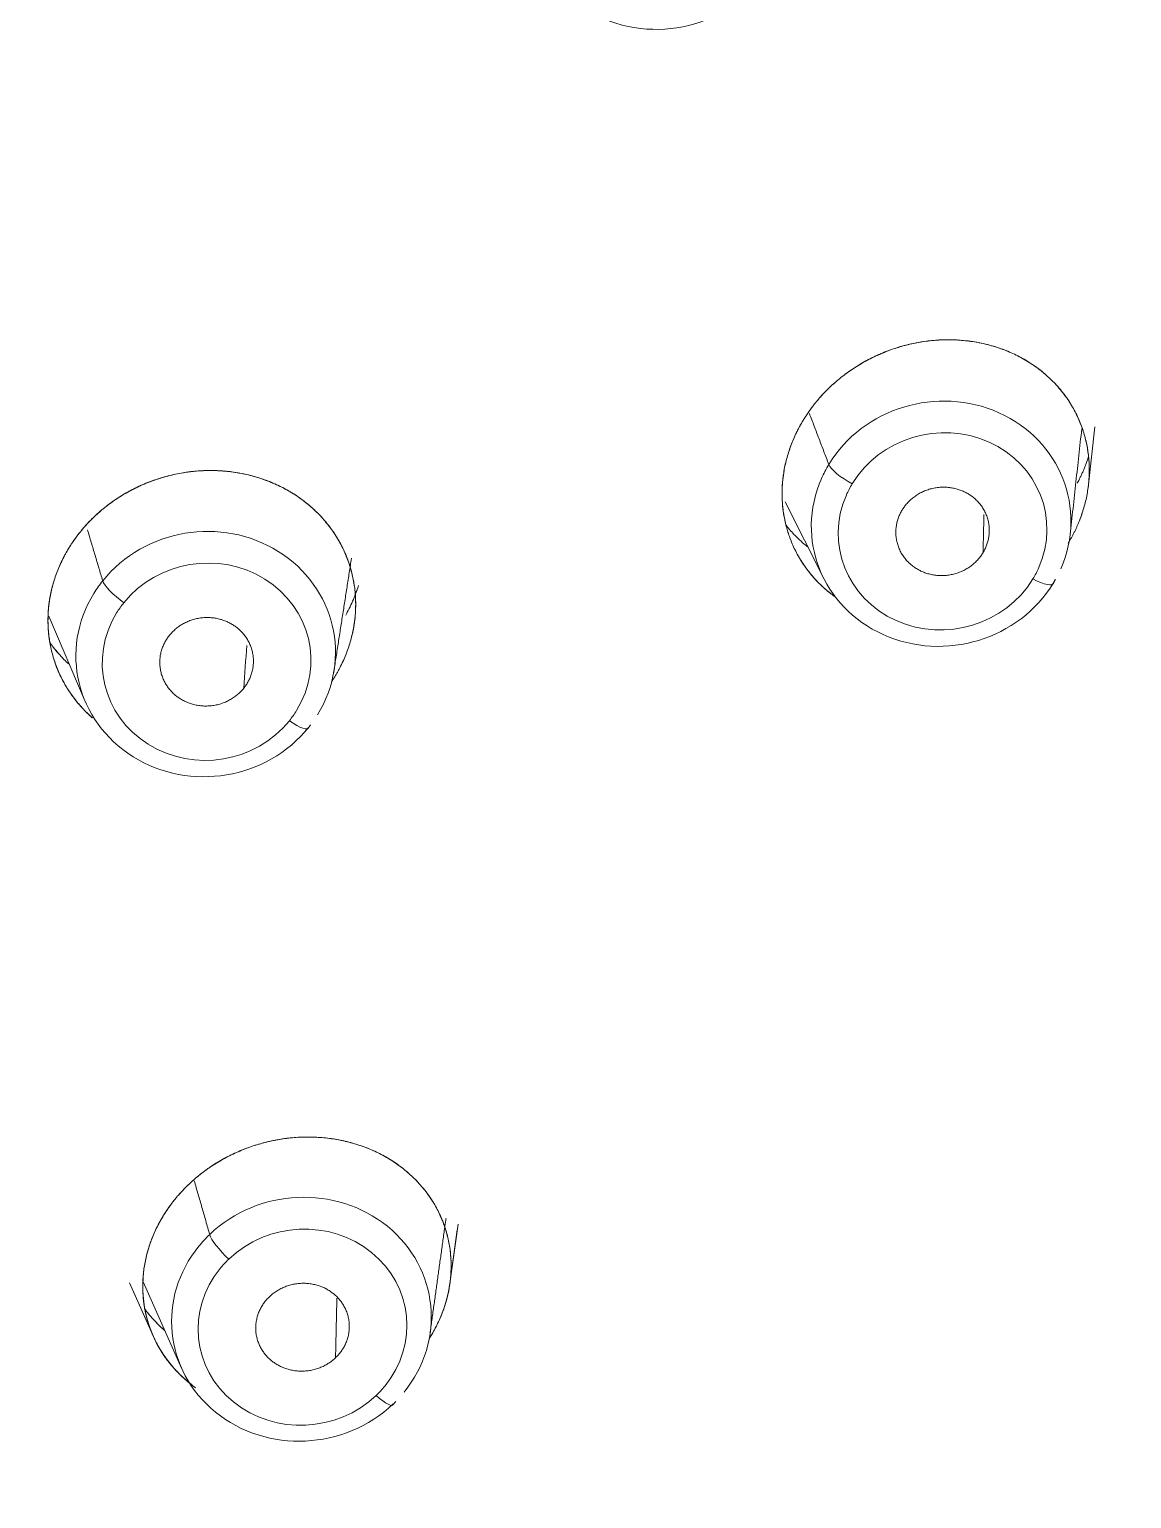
# Model space of a CAD drawing. Extents: x 5217 to 6345, y 0 to 827.
# Drawn here: x 5787.47 to 5800.41, y 460.3 to 477.54 of the extents above; entities that cross this region are included whole.
import ezdxf

# ---------------------------------------------------------------- set-up
doc = ezdxf.new("R2010")
doc.units = 0
doc.header["$LTSCALE"] = 30
doc.header["$MEASUREMENT"] = 0
doc.layers.add('1', color=7, linetype='CONTINUOUS')

msp = doc.modelspace()

# ---------------------------------------------------------------- linework, layer by layer
at = {"layer": '1', "color": 7, "linetype": 'Continuous', "lineweight": 18}
for p, q in [((5799.902, 472.197), (5799.976, 472.873)), ((5799.902, 472.197), (5799.973, 472.838)), ((5796.341, 471.993), (5796.795, 471.095)), ((5787.695, 470.653), (5788.124, 469.651)), ((5787.78, 470.072), (5787.808, 470.008)), ((5792.405, 462.822), (5792.502, 463.52)), ((5792.405, 462.822), (5792.492, 463.452)), ((5788.644, 462.828), (5788.917, 462.217)), ((5788.644, 462.828), (5788.924, 462.201)), ((5788.803, 462.84), (5789.254, 461.829))]:
    msp.add_line(p, q, dxfattribs=at)
for centre, major_axis, ratio, start_param, end_param in [((5757.244, 496.519), (-59.628, 0), 0.953717, 1.612136, 3.141593), ((5757.244, 496.519), (-59.628, 0), 0.953717, 1.612136, 3.132683), ((5794.851, 478.984), (-1.508, -0.228), 0.946387, 5.870474, 8.889292), ((5798.172, 471.738), (-1.502, -0.272), 0.940906, 2.574631, 5.589584), ((5798.172, 471.738), (-1.502, -0.272), 0.940906, 5.716224, 8.731176), ((5789.538, 470.208), (1.513, 0.19), 0.942829, 5.632964, 8.651781), ((5789.538, 470.208), (-1.513, -0.19), 0.942829, 5.632964, 8.651781), ((5790.662, 462.403), (-1.511, -0.215), 0.936561, 2.349269, 5.364222), ((5790.662, 462.403), (-1.511, -0.215), 0.936561, 5.490862, 8.505814)]:
    msp.add_ellipse(centre, major_axis=major_axis, ratio=ratio, start_param=start_param, end_param=end_param, dxfattribs=at)
at = {"layer": '1', "color": 7, "linetype": 'Continuous', "lineweight": 13}
for centre, major_axis, ratio, start_param, end_param in [((5798.189, 471.648), (1.208, 0.219), 0.940906, 5.716224, 8.731176), ((5798.172, 471.738), (-1.502, -0.272), 0.940906, 5.589584, 5.716224), ((5797.11, 472.306), (-0.257, 0.155), 0.260419, 0.322826, 1.796972), ((5798.189, 471.648), (-1.208, -0.219), 0.940906, 5.716224, 8.731176), ((5798.189, 471.648), (-1.208, -0.219), 0.940906, 5.589584, 5.716224), ((5789.549, 470.118), (1.217, 0.153), 0.942829, 5.632964, 8.651781), ((5798.189, 471.648), (1.208, 0.219), 0.940906, 5.589584, 5.716224), ((5789.538, 470.208), (-1.513, -0.19), 0.942829, 5.510189, 5.632964), ((5788.565, 470.909), (-0.234, 0.188), 0.238566, 0.334179, 1.812792), ((5799.231, 471.189), (0.257, -0.155), 0.260419, 4.938565, 6.412711), ((5789.549, 470.118), (1.217, 0.153), 0.942829, 2.491371, 5.510189), ((5789.549, 470.118), (1.217, 0.153), 0.942829, 2.368596, 2.491371), ((5789.549, 470.118), (1.217, 0.153), 0.942829, 5.510189, 5.632964), ((5790.508, 469.525), (-0.234, 0.188), 0.238566, 1.812792, 3.291405), ((5790.675, 462.309), (1.215, 0.173), 0.936561, 5.490862, 8.505814), ((5790.662, 462.403), (-1.511, -0.215), 0.936561, 5.364222, 5.490862), ((5789.794, 463.213), (-0.207, 0.217), 0.212631, 0.385825, 1.859972), ((5790.675, 462.309), (-1.215, -0.173), 0.936561, 5.364222, 5.490862), ((5790.675, 462.309), (-1.215, -0.173), 0.936561, 5.490862, 8.505814), ((5790.675, 462.309), (1.215, 0.173), 0.936561, 5.364222, 5.490862), ((5791.526, 461.613), (0.207, -0.217), 0.212631, 5.001564, 6.475711)]:
    msp.add_ellipse(centre, major_axis=major_axis, ratio=ratio, start_param=start_param, end_param=end_param, dxfattribs=at)
at = {"layer": '1', "color": 7, "linetype": 'Continuous', "lineweight": 18}
for points, knots in [([(5759.712, 439.668), (5760.292, 439.691), (5761.968, 439.78), (5764.735, 440.04), (5767.995, 440.52), (5771.222, 441.172), (5774.407, 441.992), (5777.54, 442.979), (5780.611, 444.129), (5783.61, 445.439), (5786.529, 446.905), (5789.359, 448.523), (5792.092, 450.287), (5794.718, 452.192), (5797.229, 454.232), (5799.619, 456.402), (5801.88, 458.694), (5804.005, 461.101), (5805.987, 463.617), (5807.821, 466.233), (5809.501, 468.942), (5811.021, 471.735), (5812.378, 474.604), (5813.566, 477.54), (5814.583, 480.534), (5815.426, 483.576), (5816.091, 486.659), (5816.577, 489.772), (5816.882, 492.905), (5817.005, 496.05), (5816.947, 499.196), (5816.706, 502.335), (5816.285, 505.456), (5815.684, 508.55), (5814.904, 511.608), (5813.949, 514.62), (5812.822, 517.578), (5811.525, 520.471), (5810.063, 523.292), (5808.44, 526.031), (5806.66, 528.681), (5804.731, 531.234), (5802.657, 533.681), (5800.444, 536.015), (5798.1, 538.229), (5795.631, 540.316), (5793.045, 542.27), (5790.35, 544.085), (5787.555, 545.755), (5784.667, 547.276), (5781.695, 548.643), (5778.649, 549.85), (5775.538, 550.896), (5772.371, 551.776), (5769.157, 552.489), (5765.908, 553.031), (5762.632, 553.401), (5759.34, 553.598), (5756.041, 553.622), (5752.746, 553.471), (5749.464, 553.148), (5746.207, 552.652), (5742.982, 551.986), (5739.802, 551.151), (5736.674, 550.149), (5733.609, 548.985), (5730.617, 547.661), (5727.705, 546.181), (5724.883, 544.551), (5722.16, 542.774), (5719.544, 540.857), (5717.043, 538.805), (5714.664, 536.624), (5712.415, 534.322), (5710.302, 531.904), (5708.333, 529.379), (5706.512, 526.755), (5704.847, 524.038), (5703.34, 521.238), (5701.998, 518.363), (5700.825, 515.422), (5699.823, 512.423), (5698.996, 509.377), (5698.347, 506.291), (5697.877, 503.176), (5697.588, 500.041), (5697.48, 496.896), (5697.555, 493.75), (5697.811, 490.612), (5698.249, 487.493), (5698.866, 484.402), (5699.661, 481.348), (5700.631, 478.34), (5701.774, 475.388), (5703.085, 472.5), (5704.562, 469.686), (5706.199, 466.954), (5707.991, 464.313), (5709.934, 461.769), (5712.021, 459.332), (5714.245, 457.008), (5716.601, 454.805), (5719.08, 452.73), (5721.676, 450.788), (5724.38, 448.985), (5727.184, 447.328), (5730.08, 445.82), (5733.058, 444.468), (5736.111, 443.274), (5739.227, 442.243), (5742.399, 441.377), (5745.616, 440.68), (5748.868, 440.153), (5751.926, 439.822), (5753.898, 439.702), (5754.776, 439.668)], [0, 0, 0, 0, 0.004702, 0.013606, 0.022511, 0.031416, 0.040321, 0.049226, 0.058131, 0.067035, 0.07594, 0.084844, 0.093748, 0.102652, 0.111556, 0.120459, 0.129362, 0.138265, 0.147168, 0.15607, 0.164972, 0.173874, 0.182775, 0.191676, 0.200577, 0.209478, 0.218378, 0.227279, 0.236179, 0.245079, 0.253978, 0.262878, 0.271778, 0.280678, 0.289578, 0.298478, 0.307379, 0.316279, 0.32518, 0.334081, 0.342982, 0.351884, 0.360785, 0.369687, 0.37859, 0.387493, 0.396396, 0.405299, 0.414202, 0.423106, 0.43201, 0.440914, 0.449818, 0.458723, 0.467628, 0.476532, 0.485437, 0.494342, 0.503247, 0.512152, 0.521057, 0.529962, 0.538867, 0.547772, 0.556677, 0.565582, 0.574486, 0.583391, 0.592295, 0.601199, 0.610103, 0.619007, 0.62791, 0.636813, 0.645716, 0.654619, 0.663521, 0.672423, 0.681325, 0.690226, 0.699127, 0.708028, 0.716929, 0.725829, 0.734729, 0.743629, 0.752529, 0.761429, 0.770329, 0.779229, 0.788129, 0.797029, 0.805929, 0.814829, 0.82373, 0.832631, 0.841532, 0.850433, 0.859334, 0.868236, 0.877138, 0.886041, 0.894944, 0.903847, 0.91275, 0.921653, 0.930557, 0.939461, 0.948365, 0.95727, 0.966174, 0.975079, 0.983983, 0.992888, 1, 1, 1, 1]), ([(5793.07, 451.033), (5793.622, 451.416), (5795.04, 452.443), (5797.228, 454.234), (5799.62, 456.401), (5801.88, 458.694), (5804.005, 461.101), (5805.987, 463.617), (5807.821, 466.233), (5809.501, 468.942), (5811.021, 471.735), (5812.378, 474.604), (5813.566, 477.54), (5814.583, 480.534), (5815.426, 483.576), (5816.091, 486.659), (5816.577, 489.772), (5816.882, 492.905), (5817.005, 496.05), (5816.947, 499.196), (5816.706, 502.335), (5816.285, 505.456), (5815.684, 508.55), (5814.904, 511.608), (5813.949, 514.62), (5812.822, 517.578), (5811.525, 520.471), (5810.063, 523.292), (5808.44, 526.031), (5806.66, 528.681), (5804.731, 531.234), (5802.657, 533.681), (5800.444, 536.015), (5798.1, 538.229), (5795.631, 540.316), (5793.045, 542.27), (5790.35, 544.085), (5787.555, 545.755), (5784.667, 547.276), (5781.695, 548.643), (5778.649, 549.85), (5775.538, 550.896), (5772.371, 551.776), (5769.157, 552.489), (5765.908, 553.031), (5762.632, 553.401), (5759.34, 553.598), (5756.041, 553.622), (5752.746, 553.471), (5749.464, 553.148), (5746.207, 552.652), (5742.982, 551.986), (5739.802, 551.151), (5736.674, 550.149), (5733.609, 548.985), (5730.617, 547.661), (5727.705, 546.181), (5724.883, 544.551), (5722.16, 542.774), (5719.544, 540.857), (5717.043, 538.805), (5714.664, 536.624), (5712.415, 534.322), (5710.302, 531.904), (5708.333, 529.379), (5706.512, 526.755), (5704.847, 524.038), (5703.34, 521.238), (5701.998, 518.363), (5700.825, 515.422), (5699.823, 512.423), (5698.996, 509.377), (5698.347, 506.291), (5697.877, 503.176), (5697.588, 500.041), (5697.48, 496.896), (5697.555, 493.75), (5697.811, 490.612), (5698.249, 487.493), (5698.866, 484.402), (5699.661, 481.348), (5700.631, 478.34), (5701.774, 475.388), (5703.085, 472.5), (5704.562, 469.686), (5706.199, 466.954), (5707.991, 464.313), (5709.934, 461.769), (5712.021, 459.332), (5714.246, 457.009), (5716.6, 454.804), (5719.085, 452.736), (5720.978, 451.284), (5722.066, 450.56), (5722.254, 450.437)], [0, 0, 0, 0, 0.006833, 0.017845, 0.028856, 0.039868, 0.050878, 0.061889, 0.072899, 0.083908, 0.094918, 0.105926, 0.116935, 0.127943, 0.138951, 0.149959, 0.160966, 0.171973, 0.18298, 0.193987, 0.204994, 0.216001, 0.227008, 0.238016, 0.249023, 0.26003, 0.271038, 0.282046, 0.293055, 0.304063, 0.315072, 0.326082, 0.337091, 0.348102, 0.359112, 0.370123, 0.381134, 0.392146, 0.403157, 0.414169, 0.425182, 0.436194, 0.447207, 0.45822, 0.469233, 0.480246, 0.491259, 0.502272, 0.513286, 0.524299, 0.535313, 0.546326, 0.557339, 0.568352, 0.579365, 0.590378, 0.601391, 0.612403, 0.623416, 0.634428, 0.645439, 0.656451, 0.667462, 0.678472, 0.689483, 0.700493, 0.711502, 0.722512, 0.73352, 0.744529, 0.755537, 0.766545, 0.777553, 0.78856, 0.799567, 0.810574, 0.821581, 0.832588, 0.843595, 0.854602, 0.865609, 0.876617, 0.887624, 0.898632, 0.90964, 0.920649, 0.931657, 0.942666, 0.953676, 0.964686, 0.975696, 0.986706, 0.997717, 1, 1, 1, 1]), ([(5799.791, 471.762), (5799.792, 471.763), (5799.795, 471.771), (5799.801, 471.785), (5799.815, 471.824), (5799.836, 471.883), (5799.859, 471.963), (5799.878, 472.042), (5799.897, 472.148), (5799.912, 472.28), (5799.913, 472.44), (5799.896, 472.604), (5799.861, 472.765), (5799.808, 472.922), (5799.74, 473.068), (5799.668, 473.185), (5799.602, 473.276), (5799.537, 473.353), (5799.463, 473.431), (5799.378, 473.507), (5799.299, 473.569), (5799.222, 473.621), (5799.125, 473.681), (5799.027, 473.73), (5798.929, 473.771), (5798.822, 473.811), (5798.668, 473.855), (5798.488, 473.885), (5798.295, 473.899), (5798.087, 473.894), (5797.855, 473.86), (5797.644, 473.803), (5797.461, 473.734), (5797.3, 473.656), (5797.149, 473.567), (5797.032, 473.483), (5796.943, 473.41), (5796.877, 473.351), (5796.814, 473.289), (5796.765, 473.237), (5796.729, 473.195), (5796.704, 473.166), (5796.68, 473.136), (5796.657, 473.106), (5796.635, 473.075), (5796.613, 473.044), (5796.592, 473.013), (5796.571, 472.982), (5796.558, 472.961), (5796.552, 472.95)], [0, 0, 0, 0, 0.000852, 0.004844, 0.008844, 0.024961, 0.041089, 0.057228, 0.073379, 0.104404, 0.136552, 0.170166, 0.204415, 0.237522, 0.272208, 0.303776, 0.322429, 0.341483, 0.365667, 0.388728, 0.410669, 0.426429, 0.444695, 0.478812, 0.491839, 0.50724, 0.545528, 0.584758, 0.611617, 0.65519, 0.700893, 0.741816, 0.775099, 0.808063, 0.83984, 0.87085, 0.887118, 0.903401, 0.919699, 0.936014, 0.943202, 0.950371, 0.957519, 0.964648, 0.971757, 0.978847, 0.985917, 0.992968, 1, 1, 1, 1]), ([(5799.791, 471.762), (5799.792, 471.763), (5799.795, 471.771), (5799.801, 471.785), (5799.815, 471.824), (5799.836, 471.883), (5799.859, 471.963), (5799.878, 472.042), (5799.897, 472.148), (5799.912, 472.28), (5799.913, 472.44), (5799.896, 472.604), (5799.861, 472.765), (5799.808, 472.922), (5799.74, 473.068), (5799.668, 473.185), (5799.602, 473.276), (5799.537, 473.353), (5799.463, 473.431), (5799.378, 473.507), (5799.299, 473.569), (5799.222, 473.621), (5799.125, 473.681), (5799.027, 473.73), (5798.929, 473.771), (5798.822, 473.811), (5798.668, 473.855), (5798.488, 473.885), (5798.31, 473.898), (5798.137, 473.895), (5797.957, 473.876), (5797.788, 473.842), (5797.624, 473.795), (5797.461, 473.734), (5797.3, 473.656), (5797.149, 473.567), (5797.032, 473.483), (5796.943, 473.41), (5796.877, 473.351), (5796.814, 473.289), (5796.765, 473.237), (5796.729, 473.195), (5796.704, 473.166), (5796.68, 473.136), (5796.657, 473.106), (5796.635, 473.075), (5796.613, 473.044), (5796.592, 473.013), (5796.571, 472.982), (5796.558, 472.961), (5796.552, 472.95)], [0, 0, 0, 0, 0.00085, 0.004842, 0.008841, 0.024959, 0.041086, 0.057224, 0.073374, 0.104398, 0.136545, 0.170158, 0.204405, 0.237512, 0.272196, 0.303763, 0.322415, 0.341468, 0.365652, 0.388712, 0.410652, 0.426411, 0.444677, 0.478792, 0.491819, 0.507219, 0.545506, 0.584734, 0.611593, 0.646803, 0.681409, 0.712561, 0.741825, 0.775108, 0.80807, 0.839846, 0.870855, 0.887123, 0.903404, 0.919701, 0.936016, 0.943204, 0.950373, 0.957521, 0.964649, 0.971758, 0.978847, 0.985917, 0.992968, 1, 1, 1, 1]), ([(5796.552, 472.95), (5796.555, 472.956), (5796.563, 472.968), (5796.574, 472.986), (5796.586, 473.004), (5796.598, 473.022), (5796.61, 473.04), (5796.622, 473.057), (5796.634, 473.075), (5796.647, 473.092), (5796.66, 473.109), (5796.673, 473.126), (5796.686, 473.143), (5796.7, 473.16), (5796.714, 473.177), (5796.728, 473.193), (5796.742, 473.21), (5796.77, 473.242), (5796.815, 473.29), (5796.878, 473.351), (5796.943, 473.41), (5797.034, 473.484), (5797.155, 473.57), (5797.307, 473.66), (5797.466, 473.736), (5797.631, 473.798), (5797.8, 473.846), (5797.973, 473.878), (5798.149, 473.895), (5798.325, 473.897), (5798.499, 473.883), (5798.67, 473.854), (5798.835, 473.808), (5798.996, 473.746), (5799.148, 473.669), (5799.292, 473.576), (5799.425, 473.469), (5799.544, 473.348), (5799.649, 473.215), (5799.737, 473.073), (5799.808, 472.923), (5799.86, 472.768), (5799.895, 472.608), (5799.912, 472.447), (5799.912, 472.285), (5799.898, 472.15), (5799.878, 472.043), (5799.859, 471.964), (5799.836, 471.885), (5799.814, 471.821), (5799.796, 471.772), (5799.782, 471.738), (5799.767, 471.705), (5799.752, 471.671), (5799.736, 471.638), (5799.719, 471.605), (5799.701, 471.573), (5799.683, 471.54), (5799.67, 471.519), (5799.664, 471.508)], [0, 0, 0, 0, 0.003836, 0.007667, 0.011494, 0.015317, 0.019138, 0.022956, 0.026772, 0.030587, 0.034402, 0.038217, 0.042033, 0.04585, 0.049669, 0.053492, 0.057317, 0.061147, 0.076474, 0.09178, 0.107109, 0.122502, 0.153197, 0.183958, 0.21447, 0.24489, 0.275379, 0.306111, 0.337194, 0.368418, 0.399768, 0.431108, 0.462631, 0.494391, 0.526642, 0.559012, 0.591775, 0.624618, 0.657459, 0.690305, 0.722436, 0.754609, 0.785989, 0.817364, 0.848161, 0.878901, 0.894108, 0.909294, 0.92449, 0.939731, 0.946461, 0.953177, 0.95988, 0.966573, 0.973261, 0.979944, 0.986627, 0.993311, 1, 1, 1, 1]), ([(5796.552, 472.95), (5796.555, 472.956), (5796.563, 472.968), (5796.574, 472.986), (5796.586, 473.004), (5796.598, 473.022), (5796.61, 473.04), (5796.622, 473.057), (5796.634, 473.075), (5796.647, 473.092), (5796.66, 473.109), (5796.673, 473.126), (5796.686, 473.143), (5796.7, 473.16), (5796.714, 473.177), (5796.728, 473.193), (5796.742, 473.21), (5796.77, 473.242), (5796.815, 473.29), (5796.878, 473.351), (5796.943, 473.41), (5797.034, 473.484), (5797.155, 473.57), (5797.307, 473.66), (5797.466, 473.736), (5797.631, 473.798), (5797.8, 473.846), (5797.973, 473.878), (5798.149, 473.895), (5798.325, 473.897), (5798.499, 473.883), (5798.67, 473.854), (5798.835, 473.808), (5798.996, 473.746), (5799.148, 473.669), (5799.292, 473.576), (5799.425, 473.469), (5799.544, 473.348), (5799.649, 473.215), (5799.737, 473.073), (5799.808, 472.923), (5799.86, 472.768), (5799.895, 472.608), (5799.912, 472.447), (5799.912, 472.285), (5799.898, 472.15), (5799.878, 472.043), (5799.859, 471.964), (5799.836, 471.885), (5799.814, 471.821), (5799.796, 471.772), (5799.782, 471.738), (5799.767, 471.705), (5799.752, 471.671), (5799.736, 471.638), (5799.719, 471.605), (5799.701, 471.573), (5799.683, 471.54), (5799.67, 471.519), (5799.664, 471.508)], [0, 0, 0, 0, 0.003836, 0.007667, 0.011494, 0.015317, 0.019138, 0.022956, 0.026772, 0.030587, 0.034402, 0.038217, 0.042033, 0.04585, 0.049669, 0.053492, 0.057317, 0.061147, 0.076474, 0.09178, 0.107109, 0.122502, 0.153197, 0.183958, 0.21447, 0.24489, 0.275379, 0.306111, 0.337194, 0.368418, 0.399768, 0.431108, 0.462631, 0.494391, 0.526642, 0.559012, 0.591775, 0.624618, 0.657459, 0.690305, 0.722436, 0.754609, 0.785989, 0.817364, 0.848161, 0.878901, 0.894108, 0.909294, 0.92449, 0.939731, 0.946461, 0.953177, 0.95988, 0.966573, 0.973261, 0.979944, 0.986627, 0.993311, 1, 1, 1, 1]), ([(5796.552, 472.95), (5796.548, 472.944), (5796.541, 472.932), (5796.531, 472.915), (5796.521, 472.897), (5796.511, 472.879), (5796.501, 472.86), (5796.491, 472.842), (5796.482, 472.824), (5796.473, 472.805), (5796.464, 472.787), (5796.455, 472.768), (5796.447, 472.749), (5796.439, 472.73), (5796.431, 472.711), (5796.423, 472.692), (5796.415, 472.673), (5796.401, 472.634), (5796.38, 472.575), (5796.357, 472.496), (5796.338, 472.416), (5796.319, 472.312), (5796.305, 472.181), (5796.303, 472.023), (5796.319, 471.863), (5796.35, 471.711), (5796.396, 471.567), (5796.455, 471.428), (5796.534, 471.289), (5796.626, 471.161), (5796.734, 471.04), (5796.832, 470.951), (5796.901, 470.898), (5796.921, 470.883)], [0, 0, 0, 0, 0.008408, 0.016829, 0.025263, 0.033711, 0.042172, 0.050646, 0.059135, 0.067636, 0.076152, 0.084681, 0.093224, 0.101781, 0.110352, 0.118937, 0.127535, 0.136148, 0.170857, 0.20555, 0.240229, 0.274898, 0.341119, 0.409159, 0.479814, 0.551343, 0.613378, 0.679273, 0.752036, 0.82617, 0.886638, 0.966819, 1, 1, 1, 1]), ([(5796.552, 472.95), (5796.548, 472.944), (5796.541, 472.932), (5796.531, 472.915), (5796.521, 472.897), (5796.511, 472.879), (5796.501, 472.86), (5796.491, 472.842), (5796.482, 472.824), (5796.473, 472.805), (5796.464, 472.787), (5796.455, 472.768), (5796.447, 472.749), (5796.439, 472.73), (5796.431, 472.711), (5796.423, 472.692), (5796.415, 472.673), (5796.401, 472.634), (5796.38, 472.575), (5796.357, 472.496), (5796.338, 472.416), (5796.322, 472.327), (5796.309, 472.226), (5796.302, 472.083), (5796.311, 471.907), (5796.346, 471.725), (5796.396, 471.567), (5796.455, 471.428), (5796.534, 471.289), (5796.626, 471.161), (5796.734, 471.04), (5796.832, 470.951), (5796.901, 470.898), (5796.921, 470.883)], [0, 0, 0, 0, 0.008408, 0.016829, 0.025264, 0.033712, 0.042174, 0.050649, 0.059138, 0.06764, 0.076156, 0.084685, 0.093229, 0.101786, 0.110357, 0.118942, 0.127542, 0.136155, 0.170866, 0.20556, 0.24024, 0.274911, 0.321998, 0.370077, 0.459871, 0.551339, 0.613377, 0.679276, 0.752042, 0.82618, 0.88665, 0.966836, 1, 1, 1, 1]), ([(5796.312, 472.246), (5796.315, 472.276), (5796.323, 472.333), (5796.338, 472.416), (5796.357, 472.495), (5796.38, 472.573), (5796.401, 472.636), (5796.42, 472.685), (5796.434, 472.719), (5796.449, 472.753), (5796.464, 472.787), (5796.48, 472.82), (5796.497, 472.853), (5796.514, 472.885), (5796.533, 472.918), (5796.545, 472.939), (5796.552, 472.95)], [0, 0, 0, 0, 0.124273, 0.233758, 0.343051, 0.452432, 0.56218, 0.611067, 0.659836, 0.70851, 0.757116, 0.805679, 0.854223, 0.902774, 0.951358, 1, 1, 1, 1]), ([(5796.312, 472.246), (5796.315, 472.276), (5796.323, 472.333), (5796.338, 472.416), (5796.357, 472.495), (5796.38, 472.573), (5796.401, 472.636), (5796.42, 472.685), (5796.434, 472.719), (5796.449, 472.753), (5796.464, 472.787), (5796.48, 472.82), (5796.497, 472.853), (5796.514, 472.885), (5796.533, 472.918), (5796.545, 472.939), (5796.552, 472.95)], [0, 0, 0, 0, 0.124273, 0.233758, 0.343051, 0.452432, 0.56218, 0.611067, 0.659836, 0.70851, 0.757116, 0.805679, 0.854223, 0.902774, 0.951358, 1, 1, 1, 1]), ([(5799.772, 472.214), (5799.774, 472.218), (5799.779, 472.228), (5799.787, 472.244), (5799.797, 472.264), (5799.806, 472.283), (5799.816, 472.303), (5799.825, 472.323), (5799.834, 472.343), (5799.842, 472.363), (5799.851, 472.383), (5799.859, 472.403), (5799.867, 472.424), (5799.883, 472.466), (5799.895, 472.502), (5799.904, 472.532)], [0, 0, 0, 0, 0.032651, 0.09568, 0.15874, 0.221841, 0.284989, 0.348191, 0.411456, 0.474791, 0.538203, 0.6017, 0.66529, 0.728978, 1, 1, 1, 1]), ([(5799.772, 472.214), (5799.774, 472.218), (5799.779, 472.228), (5799.787, 472.244), (5799.797, 472.264), (5799.806, 472.283), (5799.816, 472.303), (5799.825, 472.323), (5799.834, 472.343), (5799.842, 472.363), (5799.851, 472.383), (5799.859, 472.403), (5799.867, 472.424), (5799.883, 472.466), (5799.895, 472.502), (5799.904, 472.532)], [0, 0, 0, 0, 0.032651, 0.09568, 0.15874, 0.221841, 0.284989, 0.348191, 0.411456, 0.474791, 0.538203, 0.6017, 0.66529, 0.728978, 1, 1, 1, 1]), ([(5791.142, 470.105), (5791.153, 470.129), (5791.175, 470.179), (5791.205, 470.255), (5791.239, 470.357), (5791.271, 470.487), (5791.295, 470.647), (5791.302, 470.813), (5791.291, 470.972), (5791.265, 471.125), (5791.222, 471.278), (5791.157, 471.439), (5791.08, 471.579), (5791.001, 471.693), (5790.931, 471.78), (5790.864, 471.853), (5790.797, 471.916), (5790.724, 471.979), (5790.653, 472.032), (5790.595, 472.072), (5790.559, 472.095), (5790.514, 472.122), (5790.425, 472.171), (5790.28, 472.238), (5790.112, 472.294), (5789.919, 472.338), (5789.717, 472.363), (5789.48, 472.363), (5789.266, 472.338), (5789.071, 472.294), (5788.899, 472.239), (5788.736, 472.17), (5788.609, 472.102), (5788.51, 472.042), (5788.438, 471.992), (5788.368, 471.939), (5788.311, 471.893), (5788.268, 471.855), (5788.236, 471.826), (5788.205, 471.796), (5788.175, 471.766), (5788.146, 471.735), (5788.118, 471.704), (5788.091, 471.672), (5788.073, 471.65), (5788.064, 471.639)], [0, 0, 0, 0, 0.016124, 0.032581, 0.049033, 0.081029, 0.114087, 0.148567, 0.183608, 0.213289, 0.245897, 0.283383, 0.321742, 0.346128, 0.369448, 0.391705, 0.407082, 0.426224, 0.450413, 0.461371, 0.46879, 0.476521, 0.492961, 0.529881, 0.571633, 0.597701, 0.645368, 0.689042, 0.733187, 0.767971, 0.802357, 0.835426, 0.867607, 0.884292, 0.90099, 0.917701, 0.934426, 0.942714, 0.950976, 0.959212, 0.967421, 0.975605, 0.983762, 0.991894, 1, 1, 1, 1]), ([(5788.064, 471.639), (5788.069, 471.645), (5788.078, 471.656), (5788.091, 471.672), (5788.105, 471.688), (5788.119, 471.704), (5788.133, 471.72), (5788.148, 471.736), (5788.162, 471.752), (5788.177, 471.767), (5788.192, 471.782), (5788.207, 471.797), (5788.222, 471.812), (5788.238, 471.827), (5788.254, 471.842), (5788.27, 471.856), (5788.286, 471.871), (5788.319, 471.899), (5788.369, 471.941), (5788.439, 471.993), (5788.511, 472.042), (5788.611, 472.103), (5788.741, 472.172), (5788.905, 472.241), (5789.075, 472.295), (5789.25, 472.334), (5789.427, 472.357), (5789.605, 472.365), (5789.782, 472.356), (5789.955, 472.331), (5790.124, 472.29), (5790.288, 472.234), (5790.445, 472.163), (5790.593, 472.077), (5790.731, 471.976), (5790.857, 471.862), (5790.97, 471.735), (5791.068, 471.599), (5791.15, 471.453), (5791.214, 471.301), (5791.261, 471.142), (5791.29, 470.981), (5791.302, 470.818), (5791.296, 470.654), (5791.273, 470.492), (5791.239, 470.359), (5791.205, 470.255), (5791.175, 470.178), (5791.142, 470.103), (5791.11, 470.042), (5791.084, 469.993), (5791.063, 469.958), (5791.042, 469.923), (5791.026, 469.898), (5791.017, 469.884), (5791.015, 469.882)], [0, 0, 0, 0, 0.003927, 0.007852, 0.011774, 0.015694, 0.019613, 0.023532, 0.027451, 0.031371, 0.035293, 0.039216, 0.043143, 0.047074, 0.051008, 0.054947, 0.058892, 0.062844, 0.078662, 0.094436, 0.110208, 0.126021, 0.157828, 0.189643, 0.221684, 0.253969, 0.2863, 0.318552, 0.35066, 0.382972, 0.415198, 0.447533, 0.480081, 0.51274, 0.545741, 0.579029, 0.612328, 0.645605, 0.678634, 0.711754, 0.744381, 0.777092, 0.809362, 0.84157, 0.873366, 0.905188, 0.920858, 0.936495, 0.952133, 0.967804, 0.975523, 0.983228, 0.990923, 0.998612, 1, 1, 1, 1]), ([(5791.142, 470.105), (5791.153, 470.129), (5791.175, 470.179), (5791.205, 470.255), (5791.239, 470.357), (5791.271, 470.487), (5791.295, 470.647), (5791.302, 470.813), (5791.291, 470.972), (5791.265, 471.125), (5791.222, 471.278), (5791.157, 471.439), (5791.08, 471.579), (5791.001, 471.693), (5790.931, 471.78), (5790.864, 471.853), (5790.797, 471.916), (5790.724, 471.979), (5790.653, 472.032), (5790.595, 472.072), (5790.559, 472.095), (5790.514, 472.122), (5790.425, 472.171), (5790.28, 472.238), (5790.112, 472.294), (5789.937, 472.334), (5789.768, 472.357), (5789.584, 472.365), (5789.412, 472.356), (5789.242, 472.333), (5789.071, 472.294), (5788.899, 472.239), (5788.736, 472.17), (5788.609, 472.102), (5788.51, 472.042), (5788.438, 471.992), (5788.368, 471.939), (5788.311, 471.893), (5788.268, 471.855), (5788.236, 471.826), (5788.205, 471.796), (5788.175, 471.766), (5788.146, 471.735), (5788.118, 471.704), (5788.091, 471.672), (5788.073, 471.65), (5788.064, 471.639)], [0, 0, 0, 0, 0.016121, 0.032577, 0.049028, 0.081022, 0.114079, 0.148558, 0.183598, 0.213278, 0.245884, 0.283369, 0.321727, 0.346112, 0.369431, 0.391686, 0.407063, 0.426205, 0.450392, 0.46135, 0.468769, 0.4765, 0.492939, 0.529857, 0.571608, 0.597675, 0.634498, 0.670678, 0.703003, 0.733198, 0.76798, 0.802365, 0.835433, 0.867612, 0.884297, 0.900994, 0.917704, 0.934428, 0.942716, 0.950978, 0.959213, 0.967423, 0.975606, 0.983763, 0.991894, 1, 1, 1, 1]), ([(5788.064, 471.639), (5788.069, 471.645), (5788.078, 471.656), (5788.091, 471.672), (5788.105, 471.688), (5788.119, 471.704), (5788.133, 471.72), (5788.148, 471.736), (5788.162, 471.752), (5788.177, 471.767), (5788.192, 471.782), (5788.207, 471.797), (5788.222, 471.812), (5788.238, 471.827), (5788.254, 471.842), (5788.27, 471.856), (5788.286, 471.871), (5788.319, 471.899), (5788.369, 471.941), (5788.439, 471.993), (5788.511, 472.042), (5788.611, 472.103), (5788.741, 472.172), (5788.905, 472.241), (5789.075, 472.295), (5789.25, 472.334), (5789.427, 472.357), (5789.605, 472.365), (5789.782, 472.356), (5789.955, 472.331), (5790.124, 472.29), (5790.288, 472.234), (5790.445, 472.163), (5790.593, 472.077), (5790.731, 471.976), (5790.857, 471.862), (5790.97, 471.735), (5791.068, 471.599), (5791.15, 471.453), (5791.214, 471.301), (5791.261, 471.142), (5791.29, 470.981), (5791.302, 470.818), (5791.296, 470.654), (5791.273, 470.492), (5791.239, 470.359), (5791.205, 470.255), (5791.175, 470.178), (5791.142, 470.103), (5791.11, 470.042), (5791.084, 469.993), (5791.063, 469.958), (5791.042, 469.923), (5791.026, 469.898), (5791.017, 469.884), (5791.015, 469.882)], [0, 0, 0, 0, 0.003927, 0.007852, 0.011774, 0.015694, 0.019613, 0.023532, 0.027451, 0.031371, 0.035293, 0.039216, 0.043143, 0.047074, 0.051008, 0.054947, 0.058892, 0.062844, 0.078662, 0.094436, 0.110208, 0.126021, 0.157828, 0.189643, 0.221684, 0.253969, 0.2863, 0.318552, 0.35066, 0.382972, 0.415198, 0.447533, 0.480081, 0.51274, 0.545741, 0.579029, 0.612328, 0.645605, 0.678634, 0.711754, 0.744381, 0.777092, 0.809362, 0.84157, 0.873366, 0.905188, 0.920858, 0.936495, 0.952133, 0.967804, 0.975523, 0.983228, 0.990923, 0.998612, 1, 1, 1, 1]), ([(5796.605, 471.465), (5796.585, 471.482), (5796.539, 471.52), (5796.458, 471.596), (5796.395, 471.666), (5796.357, 471.712), (5796.352, 471.719)], [0, 0, 0, 0, 0.212361, 0.501427, 0.924785, 1, 1, 1, 1]), ([(5796.605, 471.465), (5796.585, 471.482), (5796.539, 471.52), (5796.458, 471.596), (5796.395, 471.666), (5796.357, 471.712), (5796.352, 471.719)], [0, 0, 0, 0, 0.212316, 0.501381, 0.924735, 1, 1, 1, 1]), ([(5788.209, 469.458), (5788.208, 469.459), (5788.166, 469.496), (5788.087, 469.574), (5787.983, 469.699), (5787.894, 469.831), (5787.821, 469.97), (5787.764, 470.115), (5787.722, 470.266), (5787.695, 470.422), (5787.684, 470.581), (5787.69, 470.741), (5787.713, 470.9), (5787.745, 471.031), (5787.779, 471.134), (5787.809, 471.211), (5787.842, 471.286), (5787.872, 471.346), (5787.897, 471.393), (5787.916, 471.425), (5787.935, 471.457), (5787.955, 471.488), (5787.975, 471.519), (5787.996, 471.55), (5788.018, 471.58), (5788.041, 471.61), (5788.056, 471.63), (5788.064, 471.639)], [0, 0, 0, 0, 0.000414, 0.069975, 0.137721, 0.204624, 0.270314, 0.335878, 0.401957, 0.468263, 0.535452, 0.601741, 0.667795, 0.734292, 0.767481, 0.800612, 0.833772, 0.867046, 0.881891, 0.8967, 0.91148, 0.92624, 0.940987, 0.955728, 0.970472, 0.985227, 1, 1, 1, 1]), ([(5788.064, 471.639), (5788.06, 471.634), (5788.051, 471.623), (5788.039, 471.607), (5788.026, 471.59), (5788.014, 471.574), (5788.002, 471.557), (5787.99, 471.54), (5787.978, 471.523), (5787.966, 471.506), (5787.955, 471.488), (5787.944, 471.471), (5787.933, 471.453), (5787.922, 471.435), (5787.911, 471.417), (5787.901, 471.399), (5787.891, 471.381), (5787.871, 471.344), (5787.843, 471.288), (5787.809, 471.212), (5787.779, 471.135), (5787.746, 471.033), (5787.714, 470.905), (5787.691, 470.747), (5787.684, 470.585), (5787.694, 470.429), (5787.719, 470.28), (5787.758, 470.133), (5787.816, 469.982), (5787.888, 469.842), (5787.978, 469.705), (5788.081, 469.579), (5788.165, 469.497), (5788.206, 469.46)], [0, 0, 0, 0, 0.008138, 0.016289, 0.024453, 0.03263, 0.04082, 0.049024, 0.057241, 0.06547, 0.073714, 0.08197, 0.09024, 0.098523, 0.10682, 0.11513, 0.123453, 0.13179, 0.165386, 0.198963, 0.232525, 0.266072, 0.329896, 0.39547, 0.463551, 0.532456, 0.591672, 0.654848, 0.724939, 0.796434, 0.853723, 0.931264, 1, 1, 1, 1]), ([(5788.064, 471.639), (5788.06, 471.634), (5788.051, 471.623), (5788.039, 471.607), (5788.026, 471.59), (5788.014, 471.574), (5788.002, 471.557), (5787.99, 471.54), (5787.978, 471.523), (5787.966, 471.506), (5787.955, 471.488), (5787.944, 471.471), (5787.933, 471.453), (5787.922, 471.435), (5787.911, 471.417), (5787.901, 471.399), (5787.891, 471.381), (5787.871, 471.344), (5787.843, 471.288), (5787.809, 471.212), (5787.779, 471.135), (5787.739, 471.013), (5787.7, 470.842), (5787.685, 470.662), (5787.688, 470.521), (5787.697, 470.408), (5787.719, 470.28), (5787.758, 470.133), (5787.816, 469.982), (5787.888, 469.842), (5787.978, 469.705), (5788.081, 469.579), (5788.165, 469.497), (5788.206, 469.46)], [0, 0, 0, 0, 0.008138, 0.01629, 0.024454, 0.032632, 0.040823, 0.049027, 0.057244, 0.065474, 0.073718, 0.081974, 0.090245, 0.098528, 0.106825, 0.115136, 0.12346, 0.131797, 0.165395, 0.198974, 0.232537, 0.266087, 0.355818, 0.448614, 0.490424, 0.532442, 0.591661, 0.654841, 0.724935, 0.796434, 0.853726, 0.931271, 1, 1, 1, 1]), ([(5788.209, 469.458), (5788.208, 469.459), (5788.166, 469.496), (5788.087, 469.574), (5787.983, 469.699), (5787.894, 469.831), (5787.821, 469.97), (5787.764, 470.115), (5787.722, 470.266), (5787.695, 470.422), (5787.684, 470.581), (5787.69, 470.741), (5787.713, 470.9), (5787.745, 471.031), (5787.779, 471.134), (5787.809, 471.211), (5787.842, 471.286), (5787.872, 471.346), (5787.897, 471.393), (5787.916, 471.425), (5787.935, 471.457), (5787.955, 471.488), (5787.975, 471.519), (5787.996, 471.55), (5788.018, 471.58), (5788.041, 471.61), (5788.056, 471.63), (5788.064, 471.639)], [0, 0, 0, 0, 0.000414, 0.069975, 0.137721, 0.204624, 0.270314, 0.335878, 0.401957, 0.468263, 0.535452, 0.601741, 0.667795, 0.734292, 0.767481, 0.800612, 0.833772, 0.867046, 0.881891, 0.8967, 0.91148, 0.92624, 0.940987, 0.955728, 0.970472, 0.985227, 1, 1, 1, 1]), ([(5796.877, 470.916), (5796.872, 470.921), (5796.824, 470.959), (5796.739, 471.035), (5796.632, 471.152), (5796.54, 471.278), (5796.463, 471.413), (5796.416, 471.518), (5796.395, 471.578), (5796.391, 471.589)], [0, 0, 0, 0, 0.024198, 0.215051, 0.403552, 0.588331, 0.772724, 0.958426, 1, 1, 1, 1]), ([(5796.877, 470.916), (5796.872, 470.921), (5796.824, 470.959), (5796.739, 471.035), (5796.632, 471.152), (5796.54, 471.278), (5796.463, 471.413), (5796.416, 471.518), (5796.395, 471.578), (5796.391, 471.589)], [0, 0, 0, 0, 0.024198, 0.215051, 0.403552, 0.588331, 0.772724, 0.958426, 1, 1, 1, 1]), ([(5791.182, 470.664), (5791.185, 470.669), (5791.191, 470.681), (5791.213, 470.721), (5791.244, 470.784), (5791.282, 470.871), (5791.311, 470.947), (5791.326, 470.994), (5791.332, 471.011)], [0, 0, 0, 0, 0.048253, 0.106218, 0.356024, 0.605193, 0.854271, 1, 1, 1, 1]), ([(5791.182, 470.664), (5791.185, 470.669), (5791.191, 470.681), (5791.213, 470.721), (5791.244, 470.784), (5791.282, 470.871), (5791.311, 470.947), (5791.326, 470.994), (5791.332, 471.011)], [0, 0, 0, 0, 0.048253, 0.106218, 0.356024, 0.605193, 0.854271, 1, 1, 1, 1]), ([(5791.323, 470.984), (5791.32, 470.976), (5791.307, 470.938), (5791.282, 470.871), (5791.244, 470.784), (5791.21, 470.715), (5791.188, 470.675), (5791.182, 470.664)], [0, 0, 0, 0, 0.074679, 0.346039, 0.617166, 0.888066, 1, 1, 1, 1]), ([(5791.317, 470.966), (5791.316, 470.963), (5791.305, 470.932), (5791.282, 470.871), (5791.244, 470.784), (5791.21, 470.715), (5791.188, 470.675), (5791.182, 470.664)], [0, 0, 0, 0, 0.020883, 0.308009, 0.59489, 0.88153, 1, 1, 1, 1]), ([(5787.703, 470.35), (5787.719, 470.327), (5787.771, 470.258), (5787.829, 470.193), (5787.87, 470.15)], [0, 0, 0, 0, 0.320113, 1, 1, 1, 1]), ([(5787.703, 470.35), (5787.719, 470.327), (5787.771, 470.258), (5787.829, 470.193), (5787.87, 470.15)], [0, 0, 0, 0, 0.320113, 1, 1, 1, 1]), ([(5787.928, 470.092), (5787.91, 470.11), (5787.846, 470.172), (5787.788, 470.239), (5787.749, 470.289)], [0, 0, 0, 0, 0.28327, 1, 1, 1, 1]), ([(5787.928, 470.092), (5787.91, 470.11), (5787.846, 470.172), (5787.788, 470.239), (5787.749, 470.289)], [0, 0, 0, 0, 0.28308, 1, 1, 1, 1]), ([(5789.339, 463.985), (5789.344, 463.99), (5789.354, 464), (5789.37, 464.014), (5789.386, 464.029), (5789.403, 464.043), (5789.419, 464.057), (5789.435, 464.071), (5789.452, 464.085), (5789.469, 464.098), (5789.486, 464.112), (5789.503, 464.125), (5789.521, 464.138), (5789.538, 464.151), (5789.556, 464.164), (5789.574, 464.176), (5789.592, 464.189), (5789.628, 464.213), (5789.684, 464.248), (5789.76, 464.292), (5789.839, 464.332), (5789.946, 464.382), (5790.084, 464.435), (5790.255, 464.484), (5790.427, 464.519), (5790.601, 464.539), (5790.774, 464.543), (5790.948, 464.532), (5791.119, 464.506), (5791.286, 464.465), (5791.448, 464.409), (5791.601, 464.339), (5791.745, 464.254), (5791.879, 464.155), (5792.002, 464.043), (5792.112, 463.919), (5792.208, 463.783), (5792.287, 463.637), (5792.348, 463.483), (5792.387, 463.342), (5792.409, 463.216), (5792.419, 463.108), (5792.421, 462.982), (5792.41, 462.838), (5792.381, 462.678), (5792.335, 462.522), (5792.283, 462.395), (5792.234, 462.297), (5792.198, 462.233), (5792.174, 462.194), (5792.164, 462.178)], [0, 0, 0, 0, 0.004168, 0.008331, 0.012489, 0.016643, 0.020794, 0.024941, 0.029087, 0.033232, 0.037376, 0.04152, 0.045665, 0.049812, 0.05396, 0.058112, 0.062267, 0.066427, 0.083088, 0.09973, 0.116398, 0.133137, 0.166531, 0.2, 0.233191, 0.266273, 0.299434, 0.332876, 0.366708, 0.400704, 0.434908, 0.468923, 0.503074, 0.537693, 0.572765, 0.607953, 0.643597, 0.679329, 0.715077, 0.750823, 0.774149, 0.797437, 0.820793, 0.854916, 0.889038, 0.922537, 0.955967, 0.972512, 0.989033, 1, 1, 1, 1]), ([(5789.339, 463.985), (5789.344, 463.99), (5789.354, 464), (5789.37, 464.014), (5789.386, 464.029), (5789.403, 464.043), (5789.419, 464.057), (5789.435, 464.071), (5789.452, 464.085), (5789.469, 464.098), (5789.486, 464.112), (5789.503, 464.125), (5789.521, 464.138), (5789.538, 464.151), (5789.556, 464.164), (5789.574, 464.176), (5789.592, 464.189), (5789.628, 464.213), (5789.684, 464.248), (5789.76, 464.292), (5789.839, 464.332), (5789.946, 464.382), (5790.084, 464.435), (5790.255, 464.484), (5790.427, 464.519), (5790.601, 464.539), (5790.774, 464.543), (5790.948, 464.532), (5791.119, 464.506), (5791.286, 464.465), (5791.448, 464.409), (5791.601, 464.339), (5791.745, 464.254), (5791.879, 464.155), (5792.002, 464.043), (5792.112, 463.919), (5792.208, 463.783), (5792.287, 463.637), (5792.348, 463.483), (5792.387, 463.342), (5792.409, 463.216), (5792.419, 463.108), (5792.421, 462.982), (5792.41, 462.838), (5792.381, 462.678), (5792.335, 462.522), (5792.283, 462.395), (5792.234, 462.297), (5792.198, 462.233), (5792.174, 462.194), (5792.164, 462.178)], [0, 0, 0, 0, 0.004168, 0.008331, 0.012489, 0.016643, 0.020794, 0.024941, 0.029087, 0.033232, 0.037376, 0.04152, 0.045665, 0.049812, 0.05396, 0.058112, 0.062267, 0.066427, 0.083088, 0.09973, 0.116398, 0.133137, 0.166531, 0.2, 0.233191, 0.266273, 0.299434, 0.332876, 0.366708, 0.400704, 0.434908, 0.468923, 0.503074, 0.537693, 0.572765, 0.607953, 0.643597, 0.679329, 0.715077, 0.750823, 0.774149, 0.797437, 0.820793, 0.854916, 0.889038, 0.922537, 0.955967, 0.972512, 0.989033, 1, 1, 1, 1]), ([(5792.234, 462.299), (5792.247, 462.323), (5792.282, 462.394), (5792.333, 462.517), (5792.379, 462.671), (5792.41, 462.833), (5792.422, 462.997), (5792.416, 463.161), (5792.393, 463.319), (5792.358, 463.45), (5792.321, 463.553), (5792.282, 463.644), (5792.233, 463.738), (5792.174, 463.832), (5792.116, 463.91), (5792.059, 463.98), (5791.983, 464.06), (5791.904, 464.132), (5791.823, 464.196), (5791.733, 464.26), (5791.6, 464.34), (5791.438, 464.413), (5791.272, 464.469), (5791.108, 464.509), (5790.931, 464.534), (5790.762, 464.543), (5790.653, 464.54), (5790.539, 464.532), (5790.42, 464.518), (5790.245, 464.482), (5790.077, 464.433), (5789.943, 464.38), (5789.838, 464.332), (5789.759, 464.291), (5789.682, 464.247), (5789.621, 464.209), (5789.575, 464.177), (5789.544, 464.155), (5789.513, 464.132), (5789.482, 464.109), (5789.452, 464.085), (5789.423, 464.061), (5789.394, 464.036), (5789.366, 464.01), (5789.348, 463.993), (5789.339, 463.985)], [0, 0, 0, 0, 0.016518, 0.049448, 0.083566, 0.119236, 0.155576, 0.190712, 0.227539, 0.261054, 0.280871, 0.301113, 0.326788, 0.351269, 0.374562, 0.391295, 0.410668, 0.446855, 0.460644, 0.476969, 0.517619, 0.559269, 0.587769, 0.625159, 0.661908, 0.694991, 0.72607, 0.726426, 0.761708, 0.796647, 0.830335, 0.863215, 0.880444, 0.897688, 0.914949, 0.932228, 0.939842, 0.947434, 0.955005, 0.962556, 0.970085, 0.977594, 0.985083, 0.992552, 1, 1, 1, 1]), ([(5792.234, 462.299), (5792.247, 462.323), (5792.282, 462.394), (5792.333, 462.517), (5792.379, 462.671), (5792.41, 462.833), (5792.422, 462.997), (5792.416, 463.161), (5792.393, 463.319), (5792.358, 463.45), (5792.321, 463.553), (5792.282, 463.644), (5792.233, 463.738), (5792.174, 463.832), (5792.116, 463.91), (5792.059, 463.98), (5791.983, 464.06), (5791.904, 464.132), (5791.823, 464.196), (5791.733, 464.26), (5791.6, 464.34), (5791.438, 464.413), (5791.272, 464.469), (5791.108, 464.509), (5790.931, 464.534), (5790.762, 464.543), (5790.653, 464.54), (5790.539, 464.532), (5790.42, 464.518), (5790.245, 464.482), (5790.077, 464.433), (5789.943, 464.38), (5789.838, 464.332), (5789.759, 464.291), (5789.682, 464.247), (5789.621, 464.209), (5789.575, 464.177), (5789.544, 464.155), (5789.513, 464.132), (5789.482, 464.109), (5789.452, 464.085), (5789.423, 464.061), (5789.394, 464.036), (5789.366, 464.01), (5789.348, 463.993), (5789.339, 463.985)], [0, 0, 0, 0, 0.016518, 0.049448, 0.083566, 0.119236, 0.155576, 0.190712, 0.227539, 0.261054, 0.280871, 0.301113, 0.326788, 0.351269, 0.374562, 0.391295, 0.410668, 0.446855, 0.460644, 0.476969, 0.517619, 0.559269, 0.587769, 0.625159, 0.661908, 0.694991, 0.72607, 0.726426, 0.761708, 0.796647, 0.830335, 0.863215, 0.880444, 0.897688, 0.914949, 0.932228, 0.939842, 0.947434, 0.955005, 0.962556, 0.970085, 0.977594, 0.985083, 0.992552, 1, 1, 1, 1]), ([(5789.339, 463.985), (5789.334, 463.98), (5789.324, 463.97), (5789.309, 463.956), (5789.294, 463.941), (5789.28, 463.926), (5789.265, 463.911), (5789.251, 463.895), (5789.237, 463.88), (5789.223, 463.864), (5789.209, 463.849), (5789.196, 463.833), (5789.183, 463.817), (5789.169, 463.8), (5789.156, 463.784), (5789.144, 463.768), (5789.131, 463.751), (5789.106, 463.717), (5789.07, 463.665), (5789.026, 463.594), (5788.986, 463.522), (5788.938, 463.426), (5788.887, 463.303), (5788.841, 463.151), (5788.811, 462.993), (5788.801, 462.882), (5788.799, 462.778), (5788.801, 462.678), (5788.819, 462.531), (5788.855, 462.379), (5788.906, 462.236), (5788.974, 462.093), (5789.063, 461.95), (5789.157, 461.835), (5789.231, 461.758), (5789.273, 461.718), (5789.309, 461.686), (5789.353, 461.649), (5789.39, 461.621), (5789.416, 461.602), (5789.419, 461.599)], [0, 0, 0, 0, 0.00705, 0.014111, 0.021184, 0.028268, 0.035363, 0.042469, 0.049587, 0.056716, 0.063857, 0.071009, 0.078172, 0.085348, 0.092535, 0.099733, 0.106944, 0.114166, 0.143271, 0.172362, 0.201442, 0.230513, 0.286043, 0.343097, 0.402345, 0.462326, 0.466661, 0.518494, 0.573422, 0.633532, 0.694645, 0.745441, 0.812607, 0.884638, 0.91144, 0.932406, 0.948604, 0.964548, 0.995858, 1, 1, 1, 1]), ([(5789.371, 461.636), (5789.339, 461.661), (5789.265, 461.723), (5789.159, 461.83), (5789.06, 461.957), (5788.975, 462.092), (5788.907, 462.231), (5788.856, 462.375), (5788.821, 462.524), (5788.801, 462.676), (5788.798, 462.832), (5788.811, 462.989), (5788.84, 463.145), (5788.885, 463.299), (5788.937, 463.424), (5788.985, 463.521), (5789.025, 463.593), (5789.069, 463.663), (5789.108, 463.719), (5789.139, 463.761), (5789.162, 463.791), (5789.185, 463.82), (5789.209, 463.849), (5789.234, 463.877), (5789.259, 463.904), (5789.285, 463.932), (5789.311, 463.958), (5789.33, 463.976), (5789.339, 463.985)], [0, 0, 0, 0, 0.046571, 0.108555, 0.170991, 0.231658, 0.291586, 0.350324, 0.408949, 0.46798, 0.52725, 0.587138, 0.646215, 0.705067, 0.764293, 0.793761, 0.823178, 0.852619, 0.882159, 0.895317, 0.908443, 0.921544, 0.934627, 0.947697, 0.960763, 0.973831, 0.986908, 1, 1, 1, 1]), ([(5789.339, 463.985), (5789.334, 463.98), (5789.324, 463.97), (5789.309, 463.956), (5789.294, 463.941), (5789.28, 463.926), (5789.265, 463.911), (5789.251, 463.895), (5789.237, 463.88), (5789.223, 463.864), (5789.209, 463.849), (5789.196, 463.833), (5789.183, 463.817), (5789.169, 463.8), (5789.156, 463.784), (5789.144, 463.768), (5789.131, 463.751), (5789.106, 463.717), (5789.07, 463.665), (5789.026, 463.594), (5788.986, 463.522), (5788.938, 463.426), (5788.887, 463.303), (5788.841, 463.151), (5788.811, 462.993), (5788.798, 462.839), (5788.8, 462.689), (5788.818, 462.541), (5788.853, 462.386), (5788.904, 462.242), (5788.972, 462.098), (5789.061, 461.953), (5789.155, 461.837), (5789.231, 461.758), (5789.273, 461.718), (5789.309, 461.686), (5789.353, 461.649), (5789.39, 461.621), (5789.416, 461.602), (5789.419, 461.599)], [0, 0, 0, 0, 0.00705, 0.014112, 0.021184, 0.028268, 0.035363, 0.042469, 0.049587, 0.056716, 0.063857, 0.071009, 0.078173, 0.085348, 0.092535, 0.099734, 0.106944, 0.114166, 0.143271, 0.172362, 0.201442, 0.230514, 0.286044, 0.343098, 0.402346, 0.462327, 0.514345, 0.569601, 0.630615, 0.69278, 0.743479, 0.810714, 0.883972, 0.911172, 0.932403, 0.948601, 0.964546, 0.995855, 1, 1, 1, 1]), ([(5789.371, 461.636), (5789.339, 461.661), (5789.265, 461.723), (5789.159, 461.83), (5789.06, 461.957), (5788.975, 462.092), (5788.907, 462.231), (5788.856, 462.375), (5788.821, 462.524), (5788.801, 462.676), (5788.798, 462.832), (5788.811, 462.989), (5788.84, 463.145), (5788.885, 463.299), (5788.937, 463.424), (5788.985, 463.521), (5789.025, 463.593), (5789.069, 463.663), (5789.108, 463.719), (5789.139, 463.761), (5789.162, 463.791), (5789.185, 463.82), (5789.209, 463.849), (5789.234, 463.877), (5789.259, 463.904), (5789.285, 463.932), (5789.311, 463.958), (5789.33, 463.976), (5789.339, 463.985)], [0, 0, 0, 0, 0.046571, 0.108555, 0.170991, 0.231658, 0.291586, 0.350324, 0.408949, 0.46798, 0.52725, 0.587138, 0.646215, 0.705067, 0.764293, 0.793761, 0.823178, 0.852619, 0.882159, 0.895317, 0.908443, 0.921544, 0.934627, 0.947697, 0.960763, 0.973831, 0.986908, 1, 1, 1, 1]), ([(5788.82, 462.528), (5788.853, 462.483), (5788.926, 462.394), (5789.009, 462.312), (5789.056, 462.271), (5789.057, 462.27)], [0, 0, 0, 0, 0.473944, 0.990897, 1, 1, 1, 1]), ([(5788.82, 462.528), (5788.853, 462.483), (5788.926, 462.394), (5789.009, 462.312), (5789.056, 462.271), (5789.057, 462.27)], [0, 0, 0, 0, 0.473944, 0.990897, 1, 1, 1, 1]), ([(5789.057, 462.27), (5789.056, 462.27), (5789.018, 462.304), (5788.955, 462.365), (5788.893, 462.435), (5788.865, 462.47), (5788.859, 462.477)], [0, 0, 0, 0, 0.013271, 0.530058, 0.905749, 1, 1, 1, 1]), ([(5789.057, 462.27), (5789.056, 462.27), (5789.018, 462.304), (5788.955, 462.365), (5788.893, 462.435), (5788.865, 462.47), (5788.859, 462.477)], [0, 0, 0, 0, 0.013274, 0.530061, 0.905752, 1, 1, 1, 1])]:
    msp.add_open_spline(points, degree=3, knots=knots, dxfattribs=at)
for points, weights in [([(5759.708, 439.699), (5816.872, 441.954), (5816.872, 496.519)], [0.983511683882, 0.715597051788, 1]), ([(5759.708, 439.699), (5816.365, 441.934), (5816.87, 496.013)], [0.983511683882, 0.717332143437, 0.996339416072])]:
    msp.add_rational_spline(points, weights, degree=2, dxfattribs=at)
at = {"layer": '1', "color": 7, "linetype": 'Continuous', "lineweight": 13}
for points, degree in [([(5796.854, 472.432), (5796.625, 473.032)], 1), ([(5798.664, 471.398), (5798.668, 471.547), (5798.671, 471.696), (5798.675, 471.845)], 3), ([(5788.15, 471.667), (5788.329, 471.068)], 1), ([(5790.021, 470.31), (5790.009, 470.143), (5789.997, 469.975), (5789.985, 469.807)], 3), ([(5789.585, 463.398), (5789.404, 464.028)], 1), ([(5791.078, 462.649), (5791.073, 462.416), (5791.068, 462.183), (5791.063, 461.951)], 3)]:
    msp.add_open_spline(points, degree=degree, dxfattribs=at)
at = {"layer": '1', "color": 7, "linetype": 'Continuous', "lineweight": 18}
for points in [[(5799.686, 471.603), (5799.823, 472.852)], [(5791.04, 469.988), (5791.25, 471.332)], [(5799.488, 471.034), (5799.512, 471.085)], [(5790.742, 469.337), (5790.768, 469.377)], [(5792.172, 462.237), (5792.342, 463.462)], [(5792.342, 463.462), (5792.36, 463.589)], [(5791.733, 461.396), (5791.77, 461.438)]]:
    msp.add_open_spline(points, degree=1, dxfattribs=at)
for points, weights in [([(5797.714, 471.898), (5797.989, 472.352), (5798.464, 472.102), (5798.939, 471.852), (5798.664, 471.398)], [1, 0.707106781185, 1, 0.707106781185, 1]), ([(5798.664, 471.398), (5798.389, 470.943), (5797.914, 471.193), (5797.439, 471.443), (5797.714, 471.898)], [1, 0.707106781188, 1, 0.707106781188, 1]), ([(5789.985, 469.807), (5790.32, 470.224), (5789.884, 470.534), (5789.448, 470.844), (5789.113, 470.428)], [1, 0.707106781198, 1, 0.707106781198, 1]), ([(5789.985, 469.807), (5789.65, 469.391), (5789.214, 469.701), (5788.778, 470.012), (5789.113, 470.428)], [1, 0.707106781175, 1, 0.707106781175, 1]), ([(5790.287, 462.667), (5790.676, 463.038), (5791.064, 462.68), (5791.452, 462.321), (5791.063, 461.951)], [1, 0.707106781187, 1, 0.707106781187, 1]), ([(5791.063, 461.951), (5790.674, 461.58), (5790.286, 461.938), (5789.898, 462.297), (5790.287, 462.667)], [1, 0.707106781187, 1, 0.707106781187, 1])]:
    msp.add_rational_spline(points, weights, degree=2, knots=[0, 0, 0, 0.5, 0.5, 1, 1, 1], dxfattribs=at)

doc.saveas('drawing.dxf')
